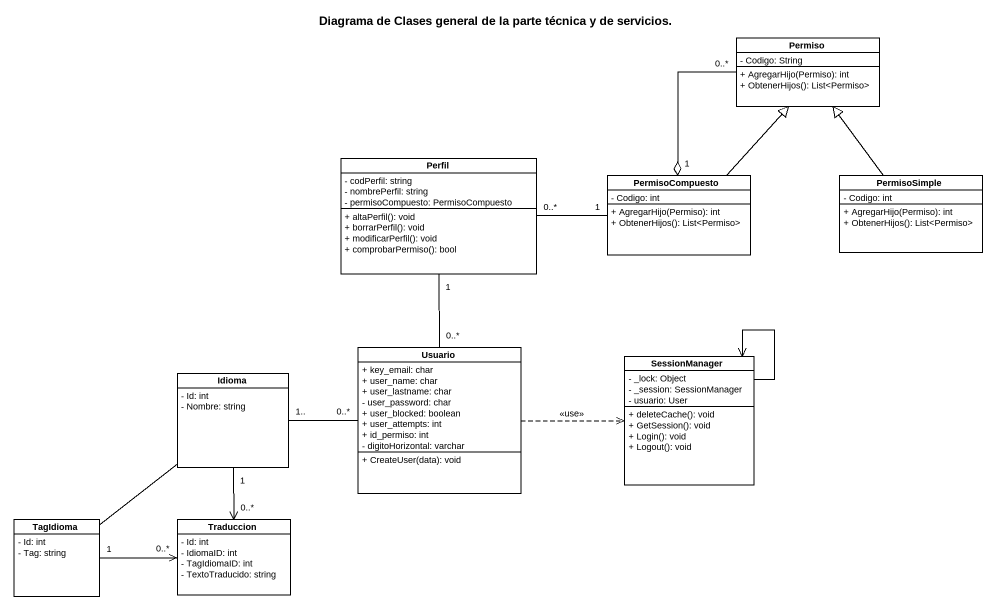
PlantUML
@startuml
title Diagrama de Clases general de la parte técnica y de servicios.
hide circle
hide empty members
skinparam classAttributeIconSize 0
class Permiso {
  - Codigo: String
  + AgregarHijo(Permiso): int
  + ObtenerHijos(): List<Permiso>
}
class Perfil {
  - codPerfil: string
  - nombrePerfil: string
  - permisoCompuesto: PermisoCompuesto
  + altaPerfil(): void
  + borrarPerfil(): void
  + modificarPerfil(): void
  + comprobarPermiso(): bool
}
class PermisoCompuesto {
  - Codigo: int
  + AgregarHijo(Permiso): int
  + ObtenerHijos(): List<Permiso>
}
class PermisoSimple {
  - Codigo: int
  + AgregarHijo(Permiso): int
  + ObtenerHijos(): List<Permiso>
}
class Usuario {
  + key_email: char
  + user_name: char
  + user_lastname: char
  - user_password: char
  + user_blocked: boolean
  + user_attempts: int
  + id_permiso: int
  - digitoHorizontal: varchar
  + CreateUser(data): void
}
class SessionManager {
  - _lock: Object
  - _session: SessionManager
  - usuario: User
  + deleteCache(): void
  + GetSession(): void
  + Login(): void
  + Logout(): void
}
class Idioma {
  - Id: int
  - Nombre: string
}
class TagIdioma {
  - Id: int
  - Tag: string
}
class Traduccion {
  - Id: int
  - IdiomaID: int
  - TagIdiomaID: int
  - TextoTraducido: string
}
Permiso "0..*" --o "1" PermisoCompuesto
Perfil "1" -- "0..*" Usuario
PermisoCompuesto -up-|> Permiso
PermisoCompuesto "1" -left- "0..*" Perfil
PermisoSimple -up-|> Permiso
Usuario .right.> SessionManager : <<use>>
Usuario "0..*" -left- "1.." Idioma
SessionManager --> SessionManager
Idioma -- TagIdioma
Idioma "1" --> "0..*" Traduccion
TagIdioma "1" -right-> "0..*" Traduccion
@enduml
